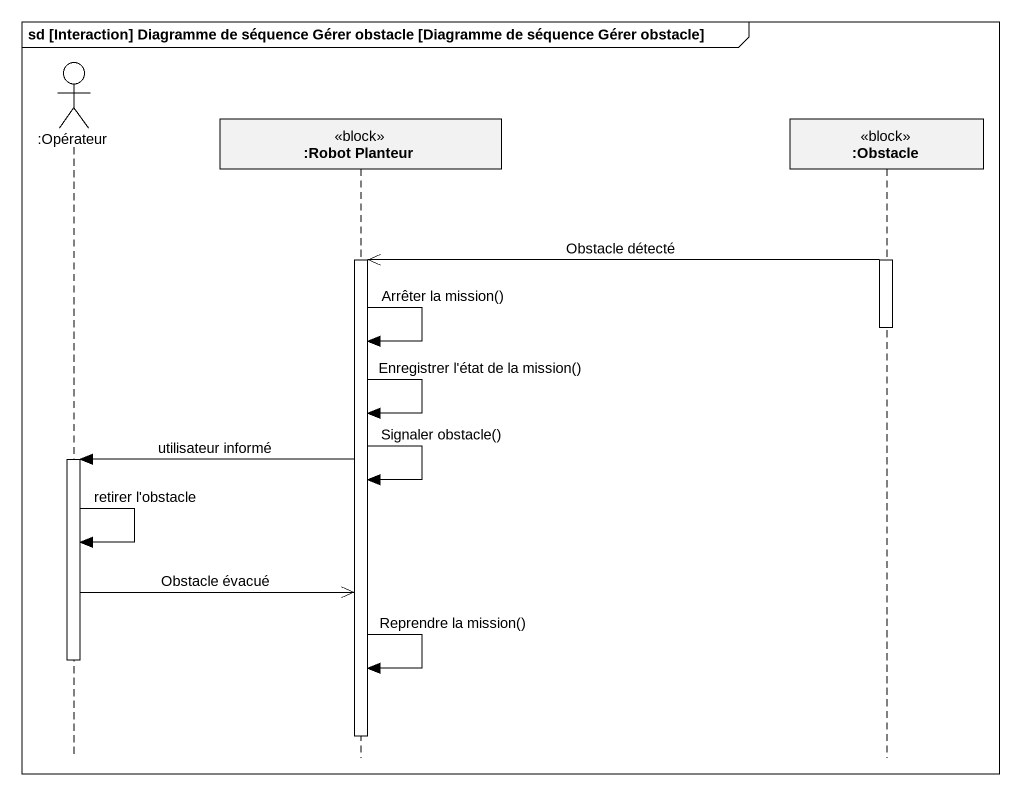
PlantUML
@startuml
mainframe sd [Interaction] Diagramme de séquence Gérer obstacle [Diagramme de séquence Gérer obstacle]
hide footbox
actor ":Opérateur" as Opérateur
participant ":Robot Planteur" as Robot_Planteur <<block>>
participant ":Obstacle" as Obstacle <<block>>

activate Obstacle
Obstacle ->> Robot_Planteur : Obstacle détecté
activate Robot_Planteur
deactivate Obstacle
Robot_Planteur -> Robot_Planteur : Arrêter la mission()
Robot_Planteur -> Robot_Planteur : Enregistrer l'état de la mission()
Robot_Planteur -> Opérateur : utilisateur informé
activate Opérateur
Robot_Planteur -> Robot_Planteur : Signaler obstacle()
Opérateur -> Opérateur : retirer l'obstacle
Opérateur ->> Robot_Planteur : Obstacle évacué
deactivate Opérateur
Robot_Planteur -> Robot_Planteur : Reprendre la mission()
deactivate Robot_Planteur
@enduml
